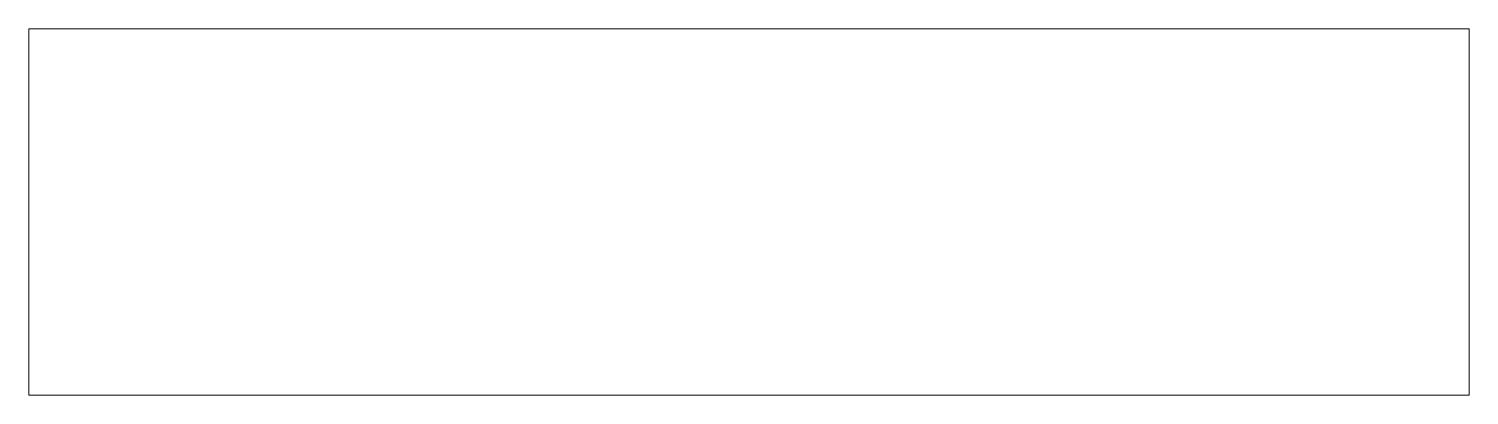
# Model space of a CAD drawing. Header units: millimetres. Extents: x -5.9 to 5.9, y -3 to 0.
import ezdxf

# ---------------------------------------------------------------- set-up
doc = ezdxf.new("R2010")
doc.units = ezdxf.units.MM

msp = doc.modelspace()

# ---------------------------------------------------------------- linework, layer by layer
at = {"color": 7, "linetype": 'Continuous', "lineweight": 15}
for p, q in [((-5.9, 0), (-5.9, -3)), ((5.9, 0), (-5.9, 0)), ((5.9, -3), (5.9, 0)), ((5.9, -3), (-5.9, -3))]:
    msp.add_line(p, q, dxfattribs=at)

doc.saveas('drawing.dxf')
